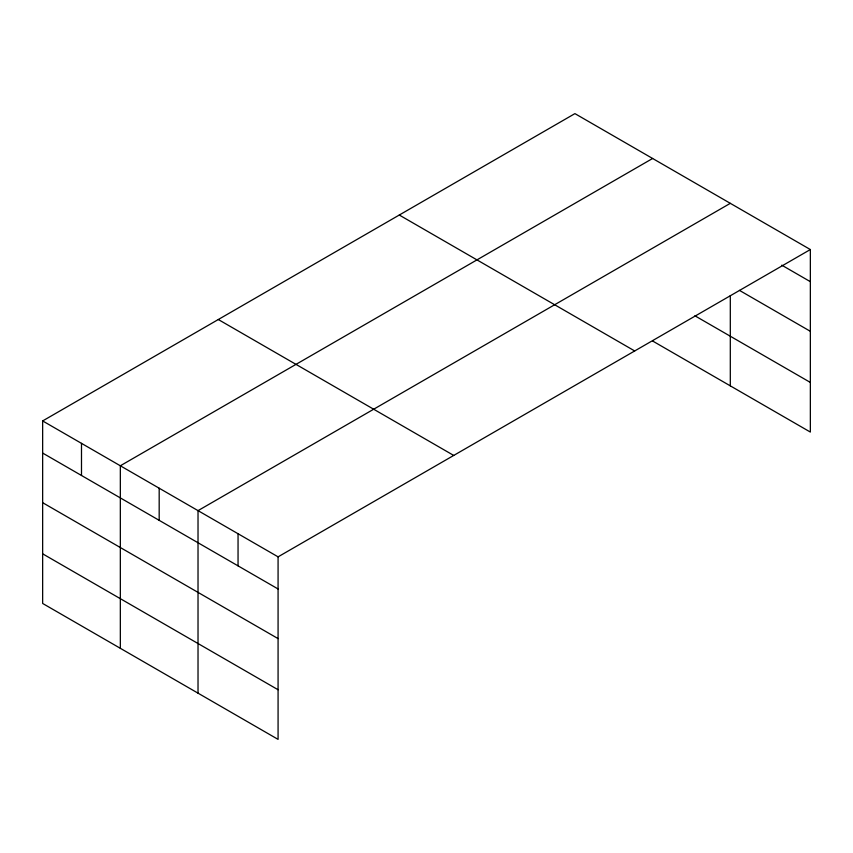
<?xml version="1.0" encoding="UTF-8"?>
<svg xmlns="http://www.w3.org/2000/svg" width="853" height="853" viewBox="0 0 853 853"><rect width="100%" height="100%" fill="white"/><g stroke="black" fill="none" stroke-linecap="round" stroke-linejoin="round"><path stroke-width="1.28" d="M810.35 249.545L574.922 113.62L42.65 420.934L42.65 603.455L278.078 739.38L278.078 556.849L810.35 249.545L810.35 432.066L652.62 341.008M652.62 158.477L120.337 465.781L120.337 648.312M730.307 203.334L198.024 510.638L198.024 693.169M781.764 265.166L810.35 281.671M739.455 290.372L810.35 331.305M694.886 315.781L810.35 382.432M399.279 215.031L634.696 350.956M218.304 319.523L453.721 455.438M42.65 420.934L278.078 556.849M42.65 453.06L278.078 588.975M42.65 502.684L278.078 638.609M42.65 553.821L278.078 689.746M730.307 295.575L730.307 385.855M238.051 533.743L238.051 565.87M159.18 488.215L159.18 520.341M81.493 443.357L81.493 475.484"/></g></svg>
